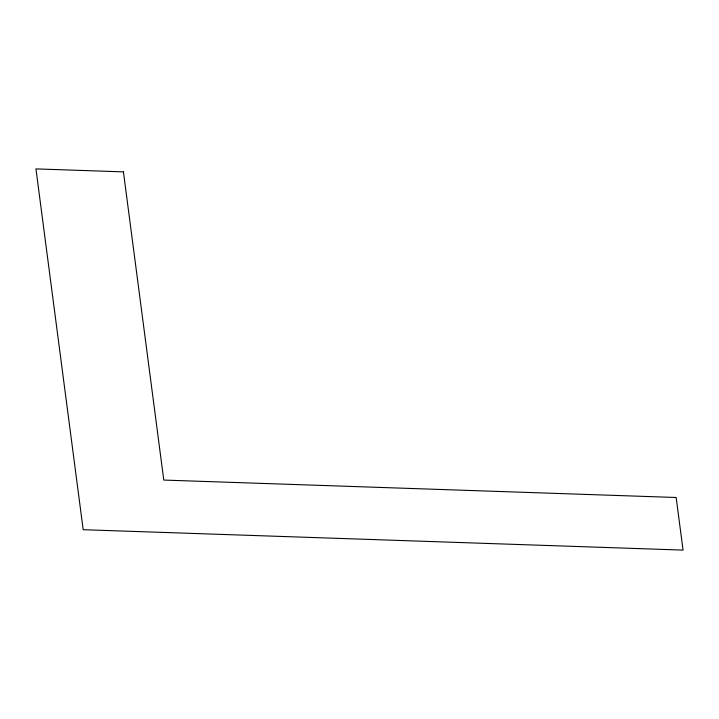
<?xml version="1.0" encoding="UTF-8"?>
<svg xmlns="http://www.w3.org/2000/svg" width="719" height="719" viewBox="0 0 719 719"><rect width="100%" height="100%" fill="white"/><g stroke="black" fill="none" stroke-linecap="round" stroke-linejoin="round"><path stroke-width="1.08" d="M123.425 171.868L35.95 168.893L83.188 529.705L683.05 550.107L676.157 497.494L163.779 480.067L123.425 171.868"/></g></svg>
